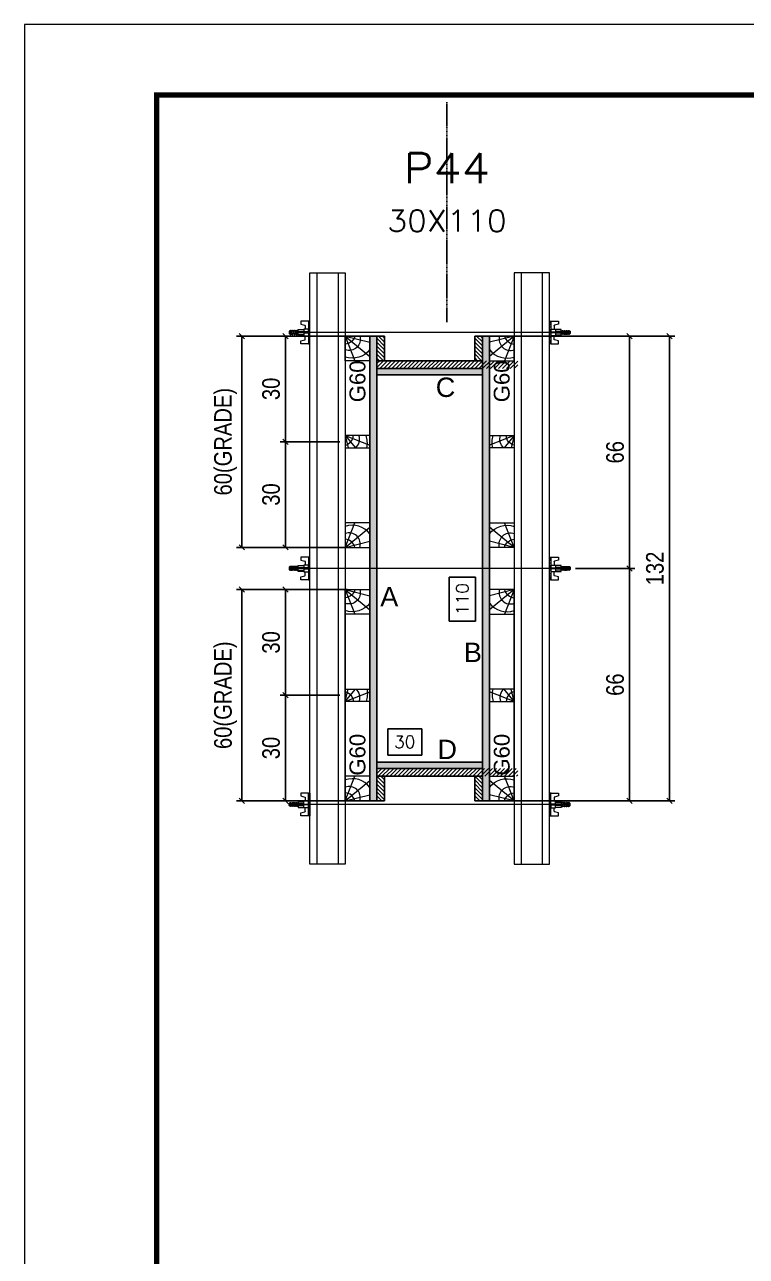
# Model space of a CAD drawing. Extents: x 2949 to 9203, y -16089 to 12527.
# Drawn here: x 7718 to 8127, y 8381 to 9081 of the extents above; entities that cross this region are included whole.
import ezdxf
from ezdxf.enums import TextEntityAlignment as Align

# ---------------------------------------------------------------- set-up
doc = ezdxf.new("R2010")
doc.units = 0
doc.linetypes.add('DASHED', pattern=[0.75, 0.5, -0.25])
doc.linetypes.add('HIDDEN', pattern=[0.375, 0.25, -0.125])
for name, color, linetype in [('CHAPA', 1, 'Continuous'), ('COTA', 241, 'Continuous'), ('Painéis', 200, 'Continuous'), ('SARRAFO', 251, 'Continuous'), ('Texto de Titulo', 7, 'Continuous'), ('Texto Qtd Sarr', 242, 'Continuous'), ('TEXTO_GERAL', 7, 'Continuous')]:
    doc.layers.add(name, color=color, linetype=linetype)
for name, color, linetype, lineweight in [('Folhas', 255, 'Continuous', 9), ('Hachura', 251, 'Continuous', 9), ('Madeira', 126, 'Continuous', 18), ('Perfil Metálico', 224, 'Continuous', 18), ('SARRAFO DE PRESSAO', 251, 'DASHED', 9), ('Texto Seção', 7, 'Continuous', 15)]:
    doc.layers.add(name, color=color, linetype=linetype, lineweight=lineweight)
doc.styles.add('ARIAL', font='arial.ttf')
doc.styles.add('COTA TECNICA 2X', font='techl___.ttf', dxfattribs={"height": 10})
doc.styles.add('ROMANS', font='romans.shx')
doc.styles.add('SANSSERIF', font='sas_____.pfb')
doc.dimstyles.new('SECAO PILAR', dxfattribs={"dimtxt": 10, "dimasz": 3, "dimexe": 3, "dimexo": 3, "dimgap": 3, "dimtad": 1, "dimdec": 1, "dimlfac": 0.5, "dimzin": 12, "dimdsep": 46, "dimtxsty": 'COTA TECNICA 2X', "dimblk1": 'OBLIQUE', "dimblk2": 'OBLIQUE', "dimsah": 1, "dimcen": 0.9, "dimclrd": 256, "dimclre": 256, "dimclrt": 256, "dimadec": 1, "dimazin": 3, "dimtfac": 1, "dimtdec": 1, "dimtmove": 0, "dimatfit": 3, "dimfxl": 1, "dimtolj": 1, "dimtzin": 12, "dimarcsym": 0})
doc.dimstyles.new('SECÇÃO 2', dxfattribs={"dimtxt": 7, "dimasz": 6, "dimexe": 0.18, "dimexo": 2, "dimgap": -4, "dimtad": 3, "dimdec": 1, "dimlfac": 0.5, "dimzin": 12, "dimdsep": 46, "dimtxsty": 'ROMANS', "dimblk": 'ARCHTICK', "dimcen": 0.09, "dimse1": 1, "dimse2": 1, "dimsd1": 1, "dimsd2": 1, "dimclrd": 180, "dimclre": 5, "dimclrt": 1, "dimadec": 0, "dimazin": 3, "dimtfac": 1, "dimtdec": 1, "dimtofl": 0, "dimtmove": 0, "dimatfit": 3, "dimldrblk": 'ARCHTICK', "dimfxl": 1, "dimtolj": 1, "dimtzin": 0, "dimarcsym": 0})

# ---------------------------------------------------------------- blocks, each defined once
blk = doc.blocks.new('9999999999')
at = {"layer": 'Folhas'}
blk.add_lwpolyline([(98138.98, 34190.21), (99623.98, 34190.21), (99623.98, 35240.21), (98138.98, 35240.21)], close=True, dxfattribs=at)
at = {"layer": 'Folhas', "color": 30, "const_width": 3}
blk.add_lwpolyline([(98213.98, 34230.21), (99583.98, 34230.21), (99583.98, 35200.21), (98213.98, 35200.21)], close=True, dxfattribs=at)
blk = doc.blocks.new('*D447')
at = {"layer": 'COTA', "color": 180, "lineweight": -2, "transparency": 16777216}
for p, q in [((7973.62, 8767.26), (7958.62, 8767.26)), ((7958.62, 8767.26), (7958.62, 8742.26)), ((7973.62, 8742.26), (7973.62, 8767.26)), ((7958.62, 8742.26), (7973.62, 8742.26))]:
    blk.add_line(p, q, dxfattribs=at)
at = {"layer": 'Defpoints', "color": 0, "transparency": 16777216}
for p in [(7977.62, 8882.13), (7977.62, 8882.13), (7977.62, 8662.13)]:
    blk.add_point(p, dxfattribs=at)
at = {"layer": 'COTA', "color": 1, "transparency": 16777216, "insert": (7966.12, 8754.76), "char_height": 7, "attachment_point": 5, "rotation": 90, "style": 'ROMANS'}
blk.add_mtext('\\A1;110', dxfattribs=at)
blk = doc.blocks.new('_ArchTick')
at = {"color": 0, "linetype": 'ByBlock', "const_width": 0.15}
blk.add_lwpolyline([(-0.5, -0.5), (0.5, 0.5)], dxfattribs=at)
blk = doc.blocks.new('_Oblique')
at = {"color": 0, "linetype": 'ByBlock', "lineweight": -2}
blk.add_line((-0.5, -0.5), (0.5, 0.5), dxfattribs=at)
blk = doc.blocks.new('*D448')
at = {"layer": 'COTA', "lineweight": -2, "transparency": 16777216}
for p, q in [((7984.62, 8904.13), (8086.82, 8904.13)), ((8083.82, 8640.13), (8083.82, 8904.13)), ((7984.62, 8640.13), (8086.82, 8640.13))]:
    blk.add_line(p, q, dxfattribs=at)
at = {"layer": 'Defpoints', "color": 0, "transparency": 16777216}
for p in [(7981.62, 8904.13), (8083.82, 8904.13), (7981.62, 8640.13)]:
    blk.add_point(p, dxfattribs=at)
at = {"layer": 'COTA', "lineweight": -2, "transparency": 16777216, "xscale": 3, "yscale": 3, "zscale": 3}
for p, rotation in [((8083.82, 8904.13), 90), ((8083.82, 8640.13), 270)]:
    blk.add_blockref('_Oblique', p, dxfattribs=dict(at, rotation=rotation))
at = {"layer": 'COTA', "transparency": 16777216, "insert": (8075.6, 8772.13), "char_height": 10, "attachment_point": 5, "rotation": 90, "style": 'COTA TECNICA 2X'}
blk.add_mtext('\\A1;132', dxfattribs=at)
blk = doc.blocks.new('*D449')
at = {"layer": 'COTA', "lineweight": -2, "transparency": 16777216}
for p, q in [((8030.42, 8772.13), (8064.05, 8772.13)), ((8061.05, 8640.13), (8061.05, 8772.13)), ((8018.62, 8640.13), (8064.05, 8640.13))]:
    blk.add_line(p, q, dxfattribs=at)
at = {"layer": 'Defpoints', "color": 0, "transparency": 16777216}
for p in [(8027.42, 8772.13), (8061.05, 8772.13), (8015.62, 8640.13)]:
    blk.add_point(p, dxfattribs=at)
at = {"layer": 'COTA', "lineweight": -2, "transparency": 16777216, "xscale": 3, "yscale": 3, "zscale": 3}
for p, rotation in [((8061.05, 8772.13), 90), ((8061.05, 8640.13), 270)]:
    blk.add_blockref('_Oblique', p, dxfattribs=dict(at, rotation=rotation))
at = {"layer": 'COTA', "transparency": 16777216, "insert": (8052.95, 8706.13), "char_height": 10, "attachment_point": 5, "rotation": 90, "style": 'COTA TECNICA 2X'}
blk.add_mtext('\\A1;66', dxfattribs=at)
blk = doc.blocks.new('*D450')
at = {"layer": 'COTA', "lineweight": -2, "transparency": 16777216}
for p, q in [((8018.62, 8904.13), (8064.05, 8904.13)), ((8061.05, 8904.13), (8061.05, 8772.13)), ((8030.42, 8772.13), (8064.05, 8772.13))]:
    blk.add_line(p, q, dxfattribs=at)
at = {"layer": 'Defpoints', "color": 0, "transparency": 16777216}
for p in [(8015.62, 8904.13), (8027.42, 8772.13), (8061.05, 8772.13)]:
    blk.add_point(p, dxfattribs=at)
at = {"layer": 'COTA', "lineweight": -2, "transparency": 16777216, "xscale": 3, "yscale": 3, "zscale": 3}
for p, rotation in [((8061.05, 8904.13), 90), ((8061.05, 8772.13), 270)]:
    blk.add_blockref('_Oblique', p, dxfattribs=dict(at, rotation=rotation))
at = {"layer": 'COTA', "transparency": 16777216, "insert": (8052.95, 8838.13), "char_height": 10, "attachment_point": 5, "rotation": 90, "style": 'COTA TECNICA 2X'}
blk.add_mtext('\\A1;66', dxfattribs=at)
blk = doc.blocks.new('*D451')
at = {"layer": 'COTA', "color": 180, "lineweight": -2, "transparency": 16777216}
for p, q in [((7943.09, 8681.13), (7923.76, 8681.13)), ((7923.76, 8681.13), (7923.76, 8666.13)), ((7943.09, 8666.13), (7943.09, 8681.13)), ((7923.76, 8666.13), (7943.09, 8666.13))]:
    blk.add_line(p, q, dxfattribs=at)
at = {"layer": 'Defpoints', "color": 0, "transparency": 16777216}
for p in [(7917.62, 8662.13), (7917.62, 8662.13), (7977.62, 8662.13)]:
    blk.add_point(p, dxfattribs=at)
at = {"layer": 'COTA', "color": 1, "transparency": 16777216, "insert": (7933.43, 8673.63), "char_height": 7, "attachment_point": 5, "style": 'ROMANS'}
blk.add_mtext('\\A1;30', dxfattribs=at)
blk = doc.blocks.new('titulo1')
at = {"layer": 'Defpoints', "color": 252, "linetype": 'HIDDEN', "ltscale": 2}
blk.add_line((0, 0), (0, 125), dxfattribs=at)
at = {"layer": 'Defpoints', "style": 'ROMANS', "oblique": 15}
blk.add_attdef('FOLHA', text='', height=10, dxfattribs=at).set_placement((0, 15.58), align=Align.MIDDLE_CENTER)
at = {"layer": 'Texto Qtd Sarr', "color": 3, "style": 'ROMANS', "oblique": 15}
for tag, height, p in [('TITULO', 17, (0, 71.45)), ('SEÇÃO', 12, (0, 41.55))]:
    blk.add_attdef(tag, text='', height=height, dxfattribs=at).set_placement(p, align=Align.MIDDLE_CENTER)
blk = doc.blocks.new('C')
at = {"layer": 'Hachura', "color": 0}
for p, q in [((0, 3.22), (0, -3.22)), ((0.45, 3.22), (0, 3.22)), ((0.46, 3.16), (0, 3.16)), ((0.46, 3.05), (0, 3.05)), ((0.46, 2.88), (0, 2.88)), ((0, 2.75), (0, -1.16)), ((0.46, 2.65), (0, 2.65)), ((0.46, 2.23), (0, 2.23)), ((0.46, 1.51), (0, 1.51)), ((0.39, 0.49), (0.17, 0.49)), ((0.45, -3.23), (0.45, 3.22)), ((0.45, 3.22), (2.58, 3.22)), ((1.74, 0.97), (0.45, 0.97)), ((1.45, 0.1), (0.45, 0.1)), ((1.35, 1.94), (1.35, 0.96)), ((2.58, 2.39), (1.47, 2.09)), ((1.74, -0.97), (1.74, 0.97)), ((1.74, 0.97), (1.74, 0.84)), ((1.74, 0.97), (1.74, 0.84)), ((1.74, 0.84), (3.35, 0.84)), ((3.35, 0.45), (1.74, 0.45)), ((2.58, 3.22), (2.58, 2.39)), ((3.32, 0.84), (3.32, -0.84)), ((3.35, 0.84), (3.35, -0.84)), ((3.68, 0.45), (3.35, 0.45)), ((3.84, -0.52), (3.35, 0.45)), ((3.35, 0.06), (3.67, -0.57)), ((3.68, 0.45), (4.16, -0.52)), ((3.72, 0.5), (4.25, -0.57)), ((4.37, -0.55), (3.83, 0.53)), ((4.15, 0.45), (3.93, 0.45)), ((4.42, -0.52), (3.93, 0.45)), ((4.15, 0.45), (4.26, 0.45)), ((4.26, 0.45), (4.74, -0.52)), ((4.3, 0.5), (4.83, -0.57)), ((4.95, -0.55), (4.41, 0.53)), ((4.51, 0.45), (4.84, 0.45)), ((5, -0.52), (4.51, 0.45)), ((4.84, 0.45), (5.32, -0.52)), ((4.88, 0.5), (5.41, -0.57)), ((5.53, -0.55), (4.99, 0.53)), ((5.58, -0.52), (5.09, 0.45)), ((5.42, 0.45), (5.09, 0.45)), ((5.58, -0.52), (5.09, 0.45)), ((5.42, 0.45), (5.74, -0.19)), ((5.46, 0.5), (5.74, -0.07)), ((5.74, 0.19), (5.57, 0.53)), ((5.74, 0.32), (5.68, 0.45)), ((5.68, 0.45), (5.74, 0.45)), ((5.74, 0.45), (5.9, 0.29)), ((5.74, 0.45), (5.74, -0.52)), ((5.9, -0.36), (5.9, 0.29)), ((0.45, 0), (0, 0)), ((0.46, -1.52), (0, -1.52)), ((0.46, -2.23), (0, -2.23)), ((0.46, -2.65), (0, -2.65)), ((0.46, -2.88), (0, -2.88)), ((0.46, -3.05), (0, -3.05)), ((0.46, -3.16), (0, -3.16)), ((0, -3.22), (2.57, -3.22)), ((0.08, -0.48), (0.29, -0.48)), ((0.29, -0.48), (0.4, -0.48)), ((0.45, 0), (0.45, -0.97)), ((0.45, -0.16), (1.45, -0.16)), ((0.45, -0.65), (0.45, -0.32)), ((0.45, -3.23), (0.45, -0.65)), ((0.45, -0.97), (1.74, -0.97)), ((1.35, -1.94), (1.35, -0.97)), ((2.58, -2.39), (1.47, -2.1)), ((3.35, -0.32), (1.74, -0.32)), ((3.35, -0.84), (1.74, -0.84)), ((2.58, -3.23), (2.58, -2.39)), ((3.35, -0.07), (3.58, -0.52)), ((3.35, -0.52), (3.58, -0.52)), ((3.84, -0.52), (4.16, -0.52)), ((4.42, -0.52), (4.74, -0.52)), ((4.63, -0.52), (4.74, -0.52)), ((5, -0.52), (5.32, -0.52)), ((5.58, -0.52), (5.74, -0.52)), ((5.74, -0.52), (5.9, -0.36)), ((5.74, -0.52), (5.74, -0.52))]:
    blk.add_line(p, q, dxfattribs=at)
for centre, radius, start, end in [((1.52, 1.94), 0.161, 104.7436, 180), ((1.44, -0.03), 0.129, 272.695, 87.305), ((3.81, 0.39), 0.143, 25.5688, 154.4312), ((4.39, 0.39), 0.143, 25.5688, 154.4312), ((4.97, 0.39), 0.143, 25.5688, 154.4312), ((5.55, 0.39), 0.143, 25.5688, 154.4312), ((0.17, -0.37), 0.174, 221.744, 317.8592), ((1.52, -1.94), 0.161, 180, 255.2564), ((3.71, -0.4), 0.174, 222.1408, 318.256), ((4.29, -0.4), 0.174, 222.1408, 318.256), ((4.87, -0.4), 0.174, 222.1408, 318.256), ((5.45, -0.4), 0.174, 222.1408, 318.256), ((5.61, -0.4), 0.174, 317.8592, 318.256)]:
    blk.add_arc(centre, radius, start, end, dxfattribs=at)
blk = doc.blocks.new('PONTALETE')
at = {"layer": 'Madeira'}
for q in [(2.71, 7), (7, 5.76), (7, 1.74)]:
    blk.add_line((0, 0), q, dxfattribs=at)
blk.add_lwpolyline([(0, 0), (7, 0), (7, 7), (0, 7)], close=True, dxfattribs=at)
for centre, radius, start, end in [((2.04, 0.06), 6.23, 37.2818, 109.0913), ((1.09, 0.9), 3.19, 343.603, 109.9847), ((-0.21, -0.78), 3.09, 14.6322, 86.0383)]:
    blk.add_arc(centre, radius, start, end, dxfattribs=at)
blk = doc.blocks.new('*D458')
at = {"layer": 'COTA', "lineweight": -2, "transparency": 16777216}
for p, q in [((7900.95, 8760.13), (7837.9, 8760.13)), ((7840.9, 8640.13), (7840.9, 8760.13)), ((7900.95, 8640.13), (7837.9, 8640.13))]:
    blk.add_line(p, q, dxfattribs=at)
at = {"layer": 'Defpoints', "color": 0, "transparency": 16777216}
for p in [(7840.9, 8760.13), (7903.95, 8760.13), (7903.95, 8640.13)]:
    blk.add_point(p, dxfattribs=at)
at = {"layer": 'COTA', "lineweight": -2, "transparency": 16777216, "xscale": 3, "yscale": 3, "zscale": 3}
for p, rotation in [((7840.9, 8760.13), 90), ((7840.9, 8640.13), 270)]:
    blk.add_blockref('_Oblique', p, dxfattribs=dict(at, rotation=rotation))
at = {"layer": 'COTA', "transparency": 16777216, "insert": (7831.68, 8700.13), "char_height": 10, "attachment_point": 5, "rotation": 90, "style": 'COTA TECNICA 2X'}
blk.add_mtext('\\A1;60(GRADE)', dxfattribs=at)
blk = doc.blocks.new('MEIO PONTALETE')
at = {"layer": 'Madeira'}
for q in [(2.71, 7), (3.5, 2.88), (3.5, 0.87)]:
    blk.add_line((0, 0), q, dxfattribs=at)
blk.add_lwpolyline([(0, 0), (3.5, 0), (3.5, 7), (0, 7)], close=True, dxfattribs=at)
for centre, radius, start, end in [((2.04, 0.06), 6.23, 76.4499, 109.0913), ((1.09, 0.9), 3.19, 40.9063, 109.9847), ((-0.21, -0.78), 3.09, 14.6322, 86.0383)]:
    blk.add_arc(centre, radius, start, end, dxfattribs=at)
blk = doc.blocks.new('*D471')
at = {"layer": 'COTA', "lineweight": -2, "transparency": 16777216}
for p, q in [((7896.62, 8700.13), (7862.77, 8700.13)), ((7865.77, 8640.13), (7865.77, 8700.13)), ((7896.62, 8640.13), (7862.77, 8640.13))]:
    blk.add_line(p, q, dxfattribs=at)
at = {"layer": 'Defpoints', "color": 0, "transparency": 16777216}
for p in [(7865.77, 8700.13), (7899.62, 8700.13), (7899.62, 8640.13)]:
    blk.add_point(p, dxfattribs=at)
at = {"layer": 'COTA', "lineweight": -2, "transparency": 16777216, "xscale": 3, "yscale": 3, "zscale": 3}
for p, rotation in [((7865.77, 8700.13), 90), ((7865.77, 8640.13), 270)]:
    blk.add_blockref('_Oblique', p, dxfattribs=dict(at, rotation=rotation))
at = {"layer": 'COTA', "transparency": 16777216, "insert": (7857.55, 8670.13), "char_height": 10, "attachment_point": 5, "rotation": 90, "style": 'COTA TECNICA 2X'}
blk.add_mtext('\\A1;30', dxfattribs=at)
blk = doc.blocks.new('*D472')
at = {"layer": 'COTA', "lineweight": -2, "transparency": 16777216}
for p, q in [((7896.62, 8760.13), (7862.77, 8760.13)), ((7865.77, 8700.13), (7865.77, 8760.13)), ((7896.62, 8700.13), (7862.77, 8700.13))]:
    blk.add_line(p, q, dxfattribs=at)
at = {"layer": 'Defpoints', "color": 0, "transparency": 16777216}
for p in [(7865.77, 8760.13), (7899.62, 8760.13), (7899.62, 8700.13)]:
    blk.add_point(p, dxfattribs=at)
at = {"layer": 'COTA', "lineweight": -2, "transparency": 16777216, "xscale": 3, "yscale": 3, "zscale": 3}
for p, rotation in [((7865.77, 8760.13), 90), ((7865.77, 8700.13), 270)]:
    blk.add_blockref('_Oblique', p, dxfattribs=dict(at, rotation=rotation))
at = {"layer": 'COTA', "transparency": 16777216, "insert": (7857.55, 8730.13), "char_height": 10, "attachment_point": 5, "rotation": 90, "style": 'COTA TECNICA 2X'}
blk.add_mtext('\\A1;30', dxfattribs=at)
blk = doc.blocks.new('*D444')
at = {"layer": 'COTA', "lineweight": -2, "transparency": 16777216}
for p, q in [((7900.95, 8904.13), (7837.9, 8904.13)), ((7840.9, 8904.13), (7840.9, 8784.13)), ((7900.95, 8784.13), (7837.9, 8784.13))]:
    blk.add_line(p, q, dxfattribs=at)
at = {"layer": 'Defpoints', "color": 0, "transparency": 16777216}
for p in [(7903.95, 8904.13), (7840.9, 8784.13), (7903.95, 8784.13)]:
    blk.add_point(p, dxfattribs=at)
at = {"layer": 'COTA', "lineweight": -2, "transparency": 16777216, "xscale": 3, "yscale": 3, "zscale": 3}
for p, rotation in [((7840.9, 8904.13), 90), ((7840.9, 8784.13), 270)]:
    blk.add_blockref('_Oblique', p, dxfattribs=dict(at, rotation=rotation))
at = {"layer": 'COTA', "transparency": 16777216, "insert": (7831.68, 8844.13), "char_height": 10, "attachment_point": 5, "rotation": 90, "style": 'COTA TECNICA 2X'}
blk.add_mtext('\\A1;60(GRADE)', dxfattribs=at)
blk = doc.blocks.new('*D473')
at = {"layer": 'COTA', "lineweight": -2, "transparency": 16777216}
for p, q in [((7896.62, 8904.13), (7862.77, 8904.13)), ((7865.77, 8904.13), (7865.77, 8844.13)), ((7896.62, 8844.13), (7862.77, 8844.13))]:
    blk.add_line(p, q, dxfattribs=at)
at = {"layer": 'Defpoints', "color": 0, "transparency": 16777216}
for p in [(7899.62, 8904.13), (7865.77, 8844.13), (7899.62, 8844.13)]:
    blk.add_point(p, dxfattribs=at)
at = {"layer": 'COTA', "lineweight": -2, "transparency": 16777216, "xscale": 3, "yscale": 3, "zscale": 3}
for p, rotation in [((7865.77, 8904.13), 90), ((7865.77, 8844.13), 270)]:
    blk.add_blockref('_Oblique', p, dxfattribs=dict(at, rotation=rotation))
at = {"layer": 'COTA', "transparency": 16777216, "insert": (7857.55, 8874.13), "char_height": 10, "attachment_point": 5, "rotation": 90, "style": 'COTA TECNICA 2X'}
blk.add_mtext('\\A1;30', dxfattribs=at)
blk = doc.blocks.new('*D474')
at = {"layer": 'COTA', "lineweight": -2, "transparency": 16777216}
for p, q in [((7896.62, 8844.13), (7862.77, 8844.13)), ((7865.77, 8844.13), (7865.77, 8784.13)), ((7896.62, 8784.13), (7862.77, 8784.13))]:
    blk.add_line(p, q, dxfattribs=at)
at = {"layer": 'Defpoints', "color": 0, "transparency": 16777216}
for p in [(7899.62, 8844.13), (7865.77, 8784.13), (7899.62, 8784.13)]:
    blk.add_point(p, dxfattribs=at)
at = {"layer": 'COTA', "lineweight": -2, "transparency": 16777216, "xscale": 3, "yscale": 3, "zscale": 3}
for p, rotation in [((7865.77, 8844.13), 90), ((7865.77, 8784.13), 270)]:
    blk.add_blockref('_Oblique', p, dxfattribs=dict(at, rotation=rotation))
at = {"layer": 'COTA', "transparency": 16777216, "insert": (7857.55, 8814.13), "char_height": 10, "attachment_point": 5, "rotation": 90, "style": 'COTA TECNICA 2X'}
blk.add_mtext('\\A1;30', dxfattribs=at)

msp = doc.modelspace()

# ---------------------------------------------------------------- hatches: boundary and pattern name
at = {"layer": 'Hachura'}
h = msp.add_hatch(color=256, dxfattribs=at)
h.dxf.hatch_style = 1
h.paths.add_polyline_path([(7917.62, 8904.13), (7913.62, 8904.13), (7913.62, 8640.13), (7917.62, 8640.13)])
h = msp.add_hatch(color=256, dxfattribs=at)
h.dxf.hatch_style = 1
h.paths.add_polyline_path([(7917.62, 8904.13), (7913.62, 8904.13), (7913.62, 8640.13), (7917.62, 8640.13)])
h = msp.add_hatch(dxfattribs=at)
h.set_pattern_fill('ANSI31', color=256, scale=0.5, angle=270, style=0)
h.set_pattern_definition([(315, (30847.0256, -598.8192), (1.12253202, 1.12253202), [])])
h.paths.add_polyline_path([(7917.62, 8890.13), (7922.02, 8890.13), (7922.02, 8904.13), (7917.62, 8904.13)])
h = msp.add_hatch(dxfattribs=at)
h.set_pattern_fill('ANSI31', color=256, scale=0.5, angle=270, style=0)
h.set_pattern_definition([(315, (30869.0256, -598.8192), (1.12253202, 1.12253202), [])])
h.paths.add_polyline_path([(7977.62, 8890.13), (7973.22, 8890.13), (7973.22, 8904.13), (7977.62, 8904.13)])
h = msp.add_hatch(color=256, dxfattribs=at)
h.dxf.hatch_style = 1
h.paths.add_polyline_path([(7977.62, 8904.13), (7981.62, 8904.13), (7981.62, 8640.13), (7977.62, 8640.13)])
h = msp.add_hatch(color=256, dxfattribs=at)
h.dxf.hatch_style = 1
h.paths.add_polyline_path([(7977.62, 8904.13), (7981.62, 8904.13), (7981.62, 8640.13), (7977.62, 8640.13)])
h = msp.add_hatch(dxfattribs=at)
h.set_pattern_fill('ANSI31', color=256, scale=0.5, angle=180, style=0)
h.set_pattern_definition([(225, (-1176.3344, -14216.8755), (1.12253202, -1.12253202), [])])
h.paths.add_polyline_path([(7917.62, 8885.73), (7917.62, 8890.13), (7997.62, 8890.13), (7997.62, 8885.73)])
h = msp.add_hatch(color=256, dxfattribs=at)
h.dxf.hatch_style = 1
h.paths.add_polyline_path([(7977.62, 8882.13), (7977.62, 8885.73), (7917.62, 8885.73), (7917.62, 8882.13)])
h = msp.add_hatch(color=256, dxfattribs=at)
h.dxf.hatch_style = 1
h.paths.add_polyline_path([(7977.62, 8882.13), (7977.62, 8885.73), (7917.62, 8885.73), (7917.62, 8882.13)])
h = msp.add_hatch(color=256, dxfattribs=at)
h.dxf.hatch_style = 1
h.paths.add_polyline_path([(7977.62, 8658.53), (7977.62, 8662.13), (7917.62, 8662.13), (7917.62, 8658.53)])
h = msp.add_hatch(color=256, dxfattribs=at)
h.dxf.hatch_style = 1
h.paths.add_polyline_path([(7977.62, 8658.53), (7977.62, 8662.13), (7917.62, 8662.13), (7917.62, 8658.53)])
h = msp.add_hatch(dxfattribs=at)
h.set_pattern_fill('ANSI31', color=256, scale=0.5, angle=180, style=0)
h.set_pattern_definition([(225, (-1206.3344, -14270.8755), (1.12253202, -1.12253202), [])])
h.paths.add_polyline_path([(7997.62, 8658.53), (7997.62, 8654.13), (7917.62, 8654.13), (7917.62, 8658.53)])
h = msp.add_hatch(dxfattribs=at)
h.set_pattern_fill('ANSI31', color=256, scale=0.5, angle=270, style=0)
h.set_pattern_definition([(315, (30847.0256, -483.8192), (1.12253202, 1.12253202), [])])
h.paths.add_polyline_path([(7917.62, 8654.13), (7922.02, 8654.13), (7922.02, 8640.13), (7917.62, 8640.13)])
h = msp.add_hatch(dxfattribs=at)
h.set_pattern_fill('ANSI31', color=256, scale=0.5, angle=270, style=0)
h.set_pattern_definition([(315, (30869.0256, -483.8192), (1.12253202, 1.12253202), [])])
h.paths.add_polyline_path([(7977.62, 8654.13), (7973.22, 8654.13), (7973.22, 8640.13), (7977.62, 8640.13)])

# ---------------------------------------------------------------- linework, layer by layer
at = {"layer": 'CHAPA'}
for points in [[(7917.62, 8904.13), (7913.62, 8904.13), (7913.62, 8640.13), (7917.62, 8640.13)], [(7917.62, 8904.13), (7913.62, 8904.13), (7913.62, 8640.13), (7917.62, 8640.13)], [(7977.62, 8904.13), (7981.62, 8904.13), (7981.62, 8640.13), (7977.62, 8640.13)], [(7977.62, 8904.13), (7981.62, 8904.13), (7981.62, 8640.13), (7977.62, 8640.13)], [(7977.62, 8882.13), (7977.62, 8885.73), (7917.62, 8885.73), (7917.62, 8882.13)], [(7977.62, 8882.13), (7977.62, 8885.73), (7917.62, 8885.73), (7917.62, 8882.13)], [(7977.62, 8658.53), (7977.62, 8662.13), (7917.62, 8662.13), (7917.62, 8658.53)], [(7977.62, 8658.53), (7977.62, 8662.13), (7917.62, 8662.13), (7917.62, 8658.53)]]:
    msp.add_lwpolyline(points, close=True, dxfattribs=at)
at = {"layer": 'Hachura'}
for p, q in [((8026.42, 8906.13), (7872.62, 8906.14)), ((8026.42, 8772.13), (7872.62, 8772.14)), ((8026.42, 8638.13), (7872.62, 8638.12))]:
    msp.add_line(p, q, dxfattribs=at)
at = {"layer": 'Madeira'}
for points in [[(7913.62, 8904.13), (7899.62, 8904.13), (7899.62, 8784.13), (7913.62, 8784.13)], [(7981.62, 8904.13), (7995.62, 8904.13), (7995.62, 8784.13), (7981.62, 8784.13)], [(7913.62, 8640.13), (7899.62, 8640.13), (7899.62, 8760.13), (7913.62, 8760.13)], [(7981.62, 8640.13), (7995.62, 8640.13), (7995.62, 8760.13), (7981.62, 8760.13)]]:
    msp.add_lwpolyline(points, close=True, dxfattribs=at)
at = {"layer": 'Painéis'}
msp.add_lwpolyline([(7917.62, 8662.13), (7977.62, 8662.13), (7977.62, 8882.13), (7917.62, 8882.13)], close=True, dxfattribs=at)
at = {"layer": 'Perfil Metálico'}
for points in [[(7879.62, 8940.13), (7899.62, 8940.13), (7899.62, 8604.13), (7879.62, 8604.13)], [(7895.62, 8604.13), (7883.62, 8604.13), (7883.62, 8940.13), (7895.62, 8940.13)], [(8015.62, 8940.13), (7995.62, 8940.13), (7995.62, 8604.13), (8015.62, 8604.13)], [(7999.62, 8604.13), (8011.62, 8604.13), (8011.62, 8940.13), (7999.62, 8940.13)]]:
    msp.add_lwpolyline(points, close=True, dxfattribs=at)
at = {"layer": 'SARRAFO'}
for points in [[(7922.02, 8904.13), (7922.02, 8890.13), (7917.62, 8890.13), (7917.62, 8904.13)], [(7973.22, 8904.13), (7973.22, 8890.13), (7977.62, 8890.13), (7977.62, 8904.13)], [(7977.62, 8890.13), (7917.62, 8890.13), (7917.62, 8885.73), (7977.62, 8885.73)], [(7917.62, 8654.13), (7977.62, 8654.13), (7977.62, 8658.53), (7917.62, 8658.53)], [(7922.02, 8640.13), (7922.02, 8654.13), (7917.62, 8654.13), (7917.62, 8640.13)], [(7973.22, 8640.13), (7973.22, 8654.13), (7977.62, 8654.13), (7977.62, 8640.13)]]:
    msp.add_lwpolyline(points, close=True, dxfattribs=at)

# ---------------------------------------------------------------- block references
at = {"layer": 'Hachura', "linetype": 'Continuous', "yscale": 2, "zscale": 2, "rotation": 180}
for p, xscale in [((7879.62, 8906.13), 2), ((8015.62, 8906.13), -2), ((7879.62, 8772.13), 2), ((8015.62, 8772.13), -2)]:
    msp.add_blockref('C', p, dxfattribs=dict(at, xscale=xscale))
at = {"layer": 'Hachura', "linetype": 'Continuous', "yscale": 2, "zscale": 2}
for p, xscale in [((7879.62, 8638.13), -2), ((8015.62, 8638.13), 2)]:
    msp.add_blockref('C', p, dxfattribs=dict(at, xscale=xscale))
at = {"layer": 'Madeira'}
for name, p, xscale, yscale, zscale, rotation in [('PONTALETE', (7899.62, 8904.13), -2, 2, 2, 180), ('PONTALETE', (7899.62, 8904.13), -2, 2, 2, 180), ('PONTALETE', (7995.62, 8904.13), 2, 2, 2, 180), ('PONTALETE', (7995.62, 8904.13), 2, 2, 2, 180), ('MEIO PONTALETE', (7899.62, 8847.63), 1.999999997962732, 1.999999997962732, 1.999999997962732, 270), ('MEIO PONTALETE', (7995.62, 8847.63), -1.999999997962732, 1.999999997962732, 1.999999997962732, 90), ('PONTALETE', (7899.62, 8760.13), -2, 2, 2, 180), ('PONTALETE', (7995.62, 8760.13), 2, 2, 2, 180), ('MEIO PONTALETE', (7899.62, 8696.63), -1.999999997962732, 1.999999997962732, 1.999999997962732, 270), ('MEIO PONTALETE', (7995.62, 8696.63), 1.999999997962732, 1.999999997962732, 1.999999997962732, 90.00000000000001)]:
    msp.add_blockref(name, p, dxfattribs=dict(at, xscale=xscale, yscale=yscale, zscale=zscale, rotation=rotation))
at = {"layer": 'Madeira', "yscale": 2, "zscale": 2}
for p, xscale in [((7899.62, 8784.13), 2), ((7995.62, 8784.13), -2), ((7899.62, 8640.13), 2), ((7995.62, 8640.13), -2)]:
    msp.add_blockref('PONTALETE', p, dxfattribs=dict(at, xscale=xscale))
at = {"layer": 'SARRAFO DE PRESSAO', "color": 6, "linetype": 'ByBlock'}
msp.add_blockref('9999999999', (-90421.44, -26159.2), dxfattribs=at)
at = {"layer": 'Texto Seção'}
ref = msp.add_blockref('titulo1', (7957.39, 8912.06), dxfattribs=at)
ref.add_attrib('TITULO', 'P44', dxfattribs={"layer": 'Texto de Titulo', "color": 7, "height": 17, "style": 'ROMANS', "width": 1.1}).set_placement((7957.39, 8999.56), align=Align.MIDDLE_CENTER)
ref.add_attrib('SEÇÃO', '30X110', dxfattribs={"layer": 'Texto de Titulo', "color": 7, "height": 12, "style": 'ROMANS', "width": 1.1}).set_placement((7957.39, 8969.56), align=Align.MIDDLE_CENTER)

# ---------------------------------------------------------------- texts
at = {"layer": 'Texto Seção', "color": 0, "linetype": 'Continuous', "style": 'SANSSERIF'}
for p in [(7906.58, 8866.52), (7988.52, 8866.52), (7906.58, 8654.45), (7988.52, 8654.45)]:
    msp.add_text('G60', height=9, rotation=90, dxfattribs=at).set_placement(p, align=Align.MIDDLE_LEFT)
at = {"layer": 'TEXTO_GERAL', "style": 'ARIAL'}
for s, p in [('C', (7956.61, 8875.05)), ('A', (7924.66, 8756.12)), ('B', (7972.16, 8724.49)), ('D', (7957.56, 8669.37))]:
    msp.add_text(s, height=11, dxfattribs=at).set_placement(p, align=Align.MIDDLE_CENTER)

# ---------------------------------------------------------------- dimensions: what is measured, and where the dimension line sits
at = {"layer": 'COTA'}
for base, p1, p2, angle, picture, middle in [((7840.9, 8784.13), (7903.95, 8904.13), (7903.95, 8784.13), 270, '*D444', (7840.9, 8844.13)), ((7840.9, 8760.13), (7903.95, 8640.13), (7903.95, 8760.13), 90, '*D458', (7840.9, 8700.13))]:
    dim = msp.add_linear_dim(base=base, p1=p1, p2=p2, angle=angle, text='<>(GRADE)', dimstyle='SECAO PILAR', dxfattribs=at)
    dim.commit()
    dim.dimension.update_dxf_attribs({"geometry": picture, "text_midpoint": middle, "dimtype": 160})
for base, p1, p2, angle, picture, middle in [((7865.77, 8844.13), (7899.62, 8904.13), (7899.62, 8844.13), 270, '*D473', (7857.55, 8874.13)), ((8083.82, 8904.13), (7981.62, 8640.13), (7981.62, 8904.13), 90, '*D448', (8075.6, 8772.13)), ((8061.05, 8772.13), (8015.62, 8904.13), (8027.42, 8772.13), 270, '*D450', (8052.95, 8838.13)), ((7865.77, 8784.13), (7899.62, 8844.13), (7899.62, 8784.13), 270, '*D474', (7857.55, 8814.13)), ((8061.05, 8772.13), (8015.62, 8640.13), (8027.42, 8772.13), 90, '*D449', (8052.95, 8706.13)), ((7865.77, 8760.13), (7899.62, 8700.13), (7899.62, 8760.13), 90, '*D472', (7857.55, 8730.13)), ((7865.77, 8700.13), (7899.62, 8640.13), (7899.62, 8700.13), 90, '*D471', (7857.55, 8670.13))]:
    dim = msp.add_linear_dim(base=base, p1=p1, p2=p2, angle=angle, dimstyle='SECAO PILAR', dxfattribs=at)
    dim.commit()
    dim.dimension.update_dxf_attribs({"geometry": picture, "text_midpoint": middle})
for base, p2, angle, picture, middle in [((7977.62, 8882.13), (7977.62, 8882.13), 90, '*D447', (7977.62, 8754.76)), ((7917.62, 8662.13), (7917.62, 8662.13), 180, '*D451', (7933.43, 8662.13))]:
    dim = msp.add_linear_dim(base=base, p1=(7977.62, 8662.13), p2=p2, angle=angle, dimstyle='SECÇÃO 2', dxfattribs=at)
    dim.commit()
    dim.dimension.update_dxf_attribs({"geometry": picture, "text_midpoint": middle, "dimtype": 160})

doc.saveas('drawing.dxf')
